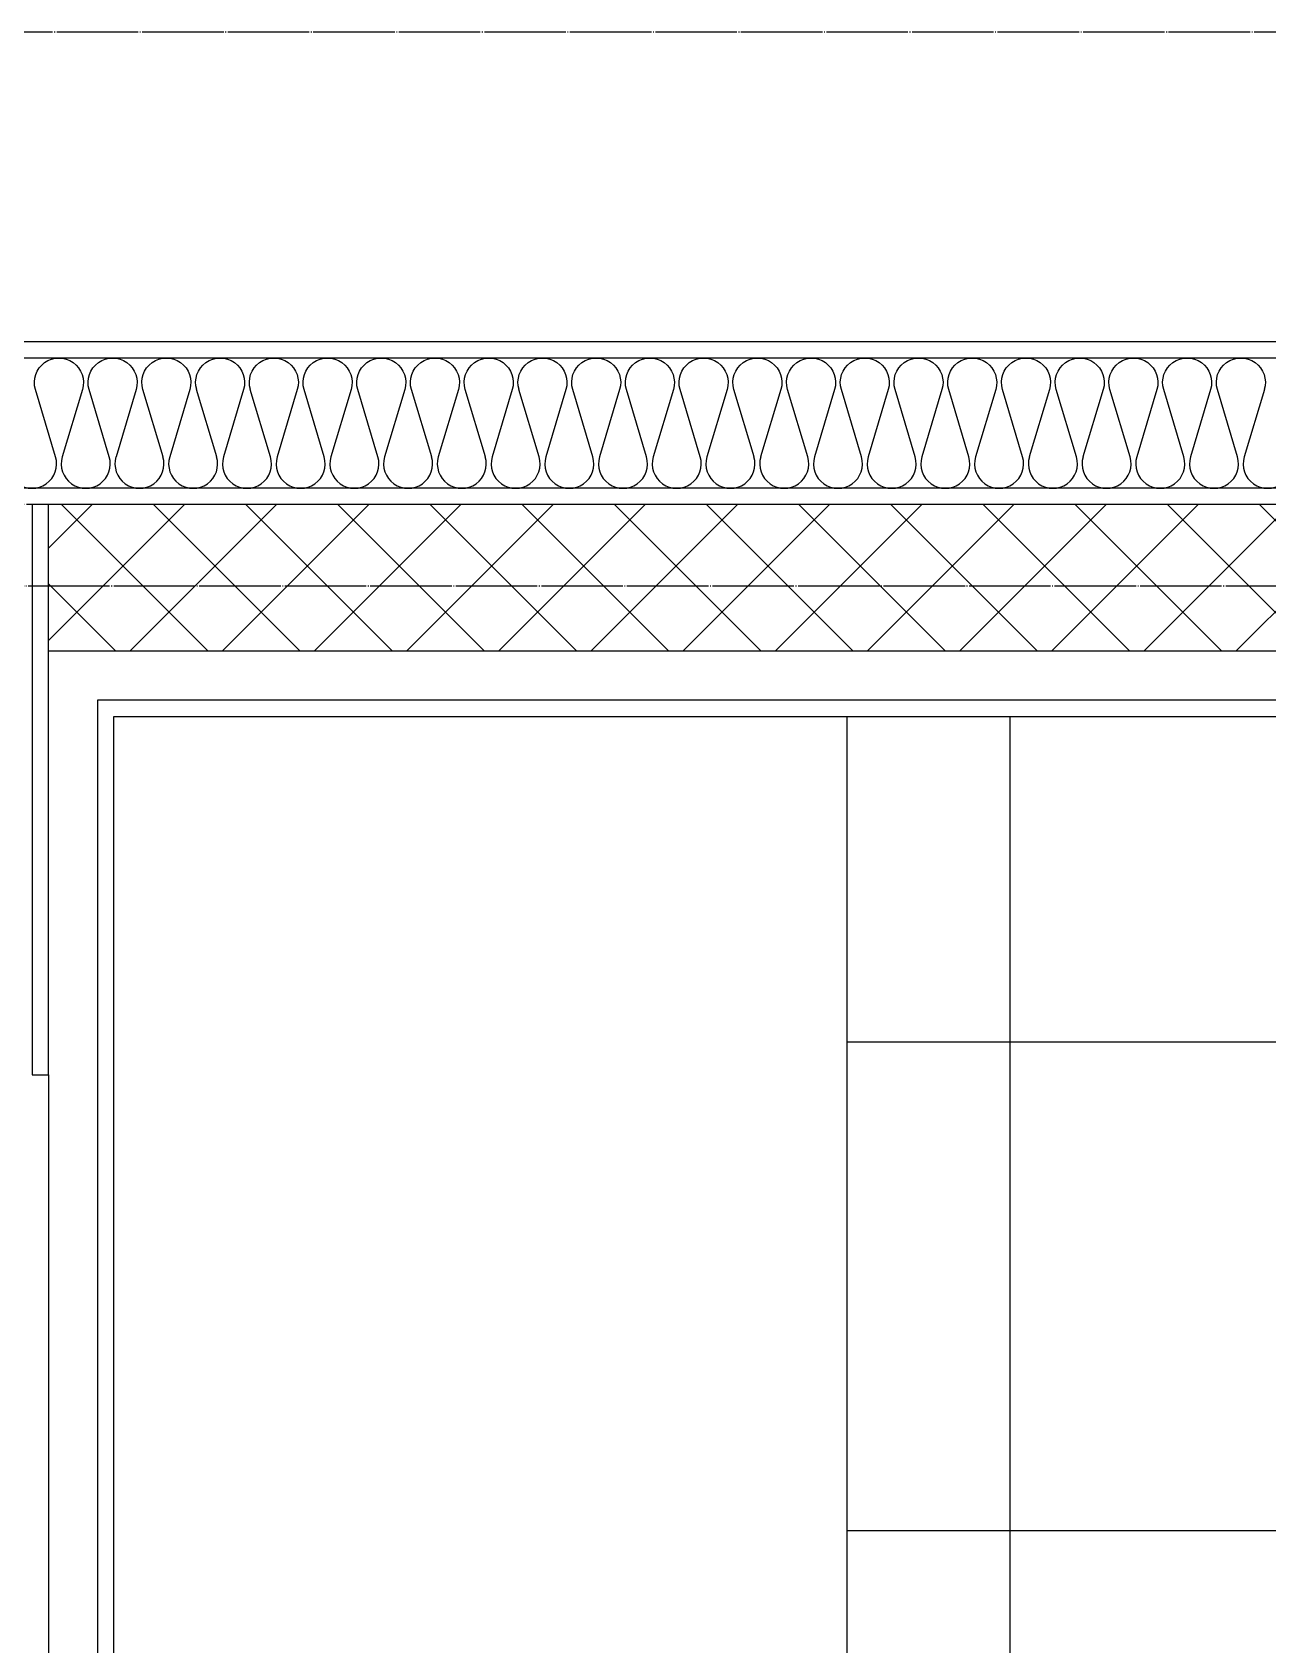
# Model space of a CAD drawing. Header units: millimetres. Extents: x 18456 to 179493, y -203649 to 469211.
# Drawn here: x 112864 to 113623, y 205386 to 206376 of the extents above; entities that cross this region are included whole.
import ezdxf

# ---------------------------------------------------------------- set-up
doc = ezdxf.new("R2010")
doc.units = ezdxf.units.MM
doc.linetypes.add('X-평면도(기본형)$0$CEN', pattern=[52.5, 50, -1, 0.5, -1])
doc.linetypes.add('X-평면도(기본형)$0$HID2', pattern=[7.5, 6, -1.5])
for name, color, linetype, true_color in [('X-평면도(기본형)$0$40HAT', 9, 'Continuous', 0x808080), ('X-평면도(기본형)$0$CEN', 1, 'X-평면도(기본형)$0$CEN', 0xff0000), ('X-평면도(기본형)$0$FIN', 9, 'Continuous', 0x808080), ('X-평면도(기본형)$0$FUR', 6, 'Continuous', 0xff00ff), ('X-평면도(기본형)$0$INS', 9, 'Continuous', 0x808080), ('X-평면도(기본형)$0$INSUL', 9, 'Continuous', 0x808080), ('X-평면도(기본형)$0$MC', 7, 'Continuous', 0x7f7fff), ('X-평면도(기본형)$0$TIL', 5, 'Continuous', 0x0000ff), ('X-평면도(기본형)$0$UIS', 7, 'X-평면도(기본형)$0$HID2', 0x000000), ('X-평면도(기본형)$0$W1', 2, 'Continuous', 0xffff00), ('X-평면도(기본형)$0$W2', 3, 'Continuous', 0x00ff00)]:
    doc.layers.add(name, color=color, linetype=linetype, true_color=true_color)

# ---------------------------------------------------------------- blocks, each defined once
blk = doc.blocks.new('X-평면도(기본형)$0$BA23502100')
at = {"layer": 'X-평면도(기본형)$0$FUR'}
blk.add_line((0, 450), (1180, 450), dxfattribs=at)
at = {"layer": 'X-평면도(기본형)$0$MC'}
blk.add_lwpolyline([(500, 2350), (1700, 2350), (1700, 1450), (2100, 1450), (2100, 0), (0, 0), (0, 1450), (500, 1450)], close=True, dxfattribs=at)
at = {"layer": 'X-평면도(기본형)$0$TIL'}
for p, q in [((500, 815.77), (500, 450)), ((200, 799.91), (200, 450)), ((0, 550), (1180, 550))]:
    blk.add_line(p, q, dxfattribs=at)
blk = doc.blocks.new('U49 (X-평면도(기본형)$0$ins-l)')
at = {"layer": 'X-평면도(기본형)$0$INSUL', "color": 8, "true_color": 0x808080}
for p, q in [((1211.6, 75.8), (1196.2, 24.2)), ((1232.2, 24.2), (1216.8, 75.8)), ((1252.8, 75.8), (1237.4, 24.2)), ((1273.5, 24.2), (1258, 75.8)), ((1294.1, 75.8), (1278.6, 24.2)), ((1314.7, 24.2), (1299.2, 75.8)), ((1335.3, 75.8), (1319.8, 24.2)), ((1355.9, 24.2), (1340.4, 75.8)), ((1376.5, 75.8), (1361, 24.2)), ((1397.1, 24.2), (1381.7, 75.8)), ((1417.7, 75.8), (1402.3, 24.2)), ((1438.3, 24.2), (1422.9, 75.8)), ((1458.9, 75.8), (1443.5, 24.2)), ((1479.5, 24.2), (1464.1, 75.8)), ((1500.2, 75.8), (1484.7, 24.2)), ((1520.8, 24.2), (1505.3, 75.8)), ((1541.4, 75.8), (1525.9, 24.2)), ((1562, 24.2), (1546.5, 75.8)), ((1582.6, 75.8), (1567.1, 24.2)), ((1603.2, 24.2), (1587.8, 75.8)), ((1623.8, 75.8), (1608.4, 24.2)), ((1644.4, 24.2), (1629, 75.8)), ((1665, 75.8), (1649.6, 24.2)), ((1685.6, 24.2), (1670.2, 75.8)), ((1706.3, 75.8), (1690.8, 24.2)), ((1726.9, 24.2), (1711.4, 75.8)), ((1747.5, 75.8), (1732, 24.2)), ((1768.1, 24.2), (1752.6, 75.8)), ((1788.7, 75.8), (1773.2, 24.2)), ((1809.3, 24.2), (1793.8, 75.8)), ((1829.9, 75.8), (1814.5, 24.2)), ((1850.5, 24.2), (1835.1, 75.8)), ((1871.1, 75.8), (1855.7, 24.2)), ((1891.7, 24.2), (1876.3, 75.8)), ((1912.4, 75.8), (1896.9, 24.2)), ((1933, 24.2), (1917.5, 75.8)), ((1953.6, 75.8), (1938.1, 24.2)), ((1974.2, 24.2), (1958.7, 75.8)), ((1994.8, 75.8), (1979.3, 24.2)), ((2015.4, 24.2), (1999.9, 75.8)), ((2036, 75.8), (2020.6, 24.2)), ((2056.6, 24.2), (2041.2, 75.8)), ((2077.2, 75.8), (2061.8, 24.2)), ((2097.8, 24.2), (2082.4, 75.8)), ((2118.5, 75.8), (2103, 24.2)), ((2139.1, 24.2), (2123.6, 75.8))]:
    blk.add_line(p, q, dxfattribs=at)
at = {"layer": 'X-평면도(기본형)$0$INSUL', "color": 8, "true_color": 0x808080, "extrusion": (0, 0, -1)}
for centre in [(-1193.6, 81.2), (-1234.8, 81.2), (-1276, 81.2), (-1317.2, 81.2), (-1358.5, 81.2), (-1399.7, 81.2), (-1440.9, 81.2), (-1482.1, 81.2), (-1523.3, 81.2), (-1564.6, 81.2), (-1605.8, 81.2), (-1647, 81.2), (-1688.2, 81.2), (-1729.4, 81.2), (-1770.7, 81.2), (-1811.9, 81.2), (-1853.1, 81.2), (-1894.3, 81.2), (-1935.5, 81.2), (-1976.8, 81.2), (-2018, 81.2), (-2059.2, 81.2), (-2100.4, 81.2), (-2141.6, 81.2)]:
    blk.add_arc(centre, 18.8, 343.3008, 196.6992, dxfattribs=at)
at = {"layer": 'X-평면도(기본형)$0$INSUL', "color": 8, "true_color": 0x808080}
for centre in [(1214.2, 18.8), (1255.4, 18.8), (1296.6, 18.8), (1337.9, 18.8), (1379.1, 18.8), (1420.3, 18.8), (1461.5, 18.8), (1502.7, 18.8), (1544, 18.8), (1585.2, 18.8), (1626.4, 18.8), (1667.6, 18.8), (1708.8, 18.8), (1750.1, 18.8), (1791.3, 18.8), (1832.5, 18.8), (1873.7, 18.8), (1914.9, 18.8), (1956.2, 18.8), (1997.4, 18.8), (2038.6, 18.8), (2079.8, 18.8), (2121, 18.8)]:
    blk.add_arc(centre, 18.8, 163.3008, 16.6992, dxfattribs=at)

msp = doc.modelspace()

# ---------------------------------------------------------------- hatches: boundary and pattern name
at = {"layer": 'X-평면도(기본형)$0$40HAT'}
h = msp.add_hatch(dxfattribs=at)
h.set_pattern_fill('H3', color=256, scale=40, angle=270, style=0, pattern_type=2)
h.set_pattern_definition([(225, (-183867.03, 5993.16), (28.2842712, -28.2842712), []), (315, (-183867.03, 5993.16), (28.2842712, 28.2842712), [])])
h.paths.add_polyline_path([(112874.19, 205995.57), (112874.19, 206085.57), (114494.19, 206085.57), (114494.19, 205585.57), (115394.19, 205585.57), (115394.19, 204215.57), (116114.19, 204215.57), (116114.19, 204105.57), (114514.19, 204105.57), (114514.19, 203605.57), (114304.19, 203605.57), (114304.19, 203815.57), (114404.19, 203815.57), (114404.19, 204215.57), (115304.19, 204215.57), (115304.19, 205495.57), (114404.19, 205495.57), (114404.19, 205995.57)], flags=0)

# ---------------------------------------------------------------- linework, layer by layer
at = {"layer": 'X-평면도(기본형)$0$CEN'}
for p, q in [((116814.19, 206375.57), (110784.19, 206375.57)), ((114434.19, 206035.57), (112524.19, 206035.57))]:
    msp.add_line(p, q, dxfattribs=at)
at = {"layer": 'X-평면도(기본형)$0$FIN'}
for p, q in [((112904.19, 205965.57), (112904.19, 203845.57)), ((114374.19, 205965.57), (112904.19, 205965.57))]:
    msp.add_line(p, q, dxfattribs=at)
at = {"layer": 'X-평면도(기본형)$0$INS'}
for p, q in [((116204.19, 206175.57), (111794.19, 206175.57)), ((116124.19, 206095.57), (111909.19, 206095.57))]:
    msp.add_line(p, q, dxfattribs=at)
msp.add_lwpolyline([(112874.19, 205735.57), (112874.19, 206085.57), (112864.19, 206085.57)], dxfattribs=at)
at = {"layer": 'X-평면도(기본형)$0$UIS'}
msp.add_lwpolyline([(116104.19, 202015.57), (115764.19, 202015.57), (115764.19, 205735.57), (114404.19, 205735.57), (114404.19, 205995.57), (112874.19, 205995.57), (112874.19, 206085.57), (112624.19, 206085.57), (112624.19, 205735.57), (112234.19, 205735.57), (112234.19, 204640.57), (109009.19, 204640.57), (109009.19, 201125.57)], dxfattribs=at)
at = {"layer": 'X-평면도(기본형)$0$W1'}
for p, q in [((116214.19, 206185.57), (111784.19, 206185.57)), ((112874.19, 205735.57), (112874.19, 203815.57))]:
    msp.add_line(p, q, dxfattribs=at)
msp.add_lwpolyline([(112864.19, 206085.57), (112864.19, 205735.57), (112874.19, 205735.57)], dxfattribs=at)
at = {"layer": 'X-평면도(기본형)$0$W2'}
for p, q in [((112874.19, 205995.57), (112874.19, 206085.57)), ((114494.19, 206085.57), (112874.19, 206085.57)), ((114404.19, 205995.57), (112874.19, 205995.57))]:
    msp.add_line(p, q, dxfattribs=at)

# ---------------------------------------------------------------- block references
at = {"layer": 'X-평면도(기본형)$0$INSUL', "xscale": -0.7999999999999996, "yscale": 0.7999999999999996, "zscale": 0.7999999999999996, "rotation": 180}
msp.add_blockref('U49 (X-평면도(기본형)$0$ins-l)', (111909.19, 206175.57), dxfattribs=at)
at = {"layer": 'X-평면도(기본형)$0$TIL', "rotation": 270}
msp.add_blockref('X-평면도(기본형)$0$BA23502100', (112914.19, 205955.57), dxfattribs=at)

doc.saveas('drawing.dxf')
